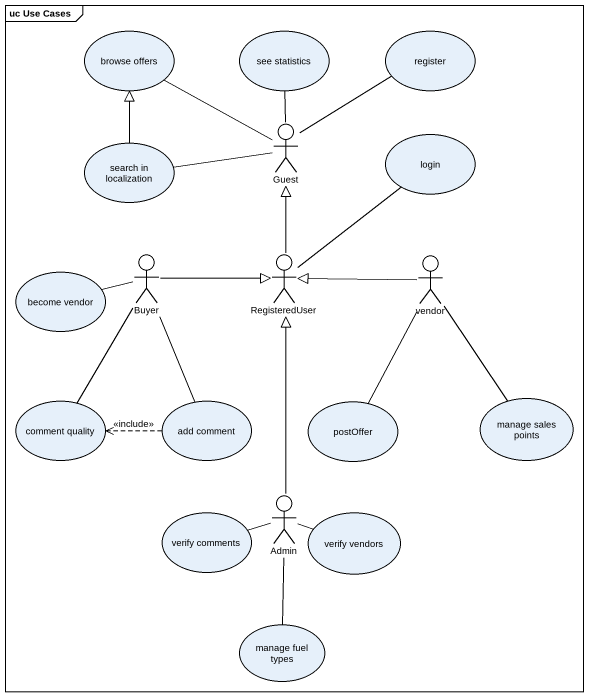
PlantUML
@startuml
mainframe uc Use Cases
usecase "browse offers" as browse_offers
usecase "see statistics" as see_statistics
usecase register
usecase "search in localization" as search_in_localization
actor Guest
usecase login
actor Buyer
actor RegisteredUser
actor vendor
usecase "become vendor" as become_vendor
usecase "comment quality" as comment_quality
usecase "add comment" as add_comment
usecase postOffer
usecase "manage sales points" as manage_sales_points
actor Admin
usecase "verify comments" as verify_comments
usecase "verify vendors" as verify_vendors
usecase "manage fuel types" as manage_fuel_types
search_in_localization -up-|> browse_offers
Guest -up- browse_offers
Guest -up- see_statistics
Guest -up- register
Guest -left- search_in_localization
Buyer -right-|> RegisteredUser
Buyer -left- become_vendor
Buyer -- comment_quality
Buyer -- add_comment
RegisteredUser -up-|> Guest
RegisteredUser -up- login
vendor -left-|> RegisteredUser
vendor -- postOffer
vendor -- manage_sales_points
add_comment .left.> comment_quality : <<include>>
Admin -up-|> RegisteredUser
Admin -left- verify_comments
Admin -- manage_fuel_types
verify_vendors -left- Admin
@enduml
